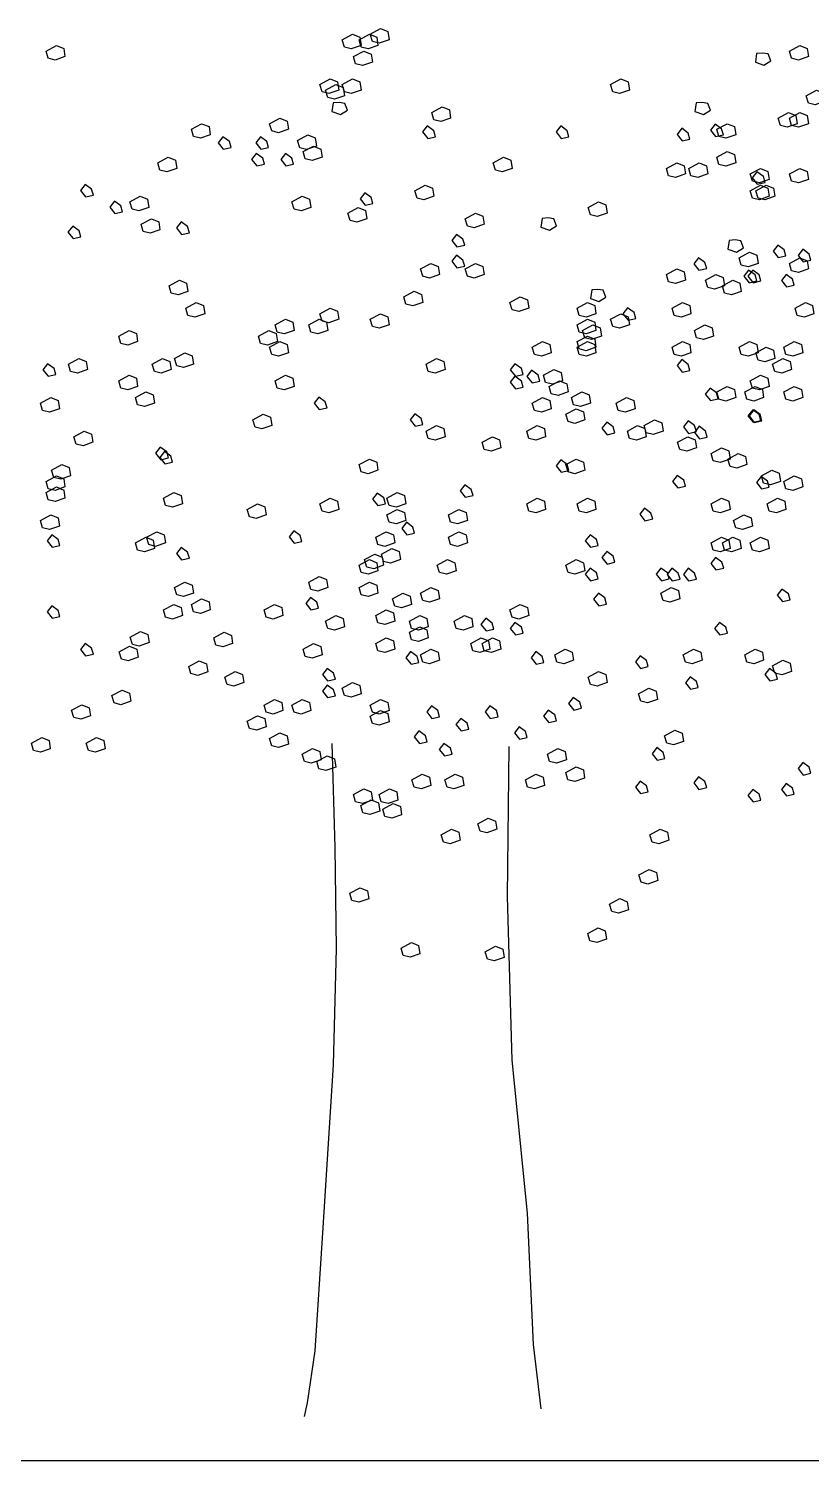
# Model space of a CAD drawing. Header units: millimetres. Extents: x 78 to 127.2, y 151.6 to 179.7.
# Drawn here: x 96.497 to 98.351, y 151.635 to 155.026 of the extents above; entities that cross this region are included whole.
import ezdxf

# ---------------------------------------------------------------- set-up
doc = ezdxf.new("R2010")
doc.units = ezdxf.units.MM
doc.layers.add('arbre', color=250, linetype='Continuous')

# ---------------------------------------------------------------- blocks, each defined once
blk = doc.blocks.new('arbre5')
at = {"layer": 'arbre'}
for points in [[(236.773, 14.8503), (236.7975, 14.8635), (236.8148, 14.8564), (236.8179, 14.837), (236.7944, 14.8289), (236.7781, 14.8329)], [(236.0048, 14.8105), (236.0293, 14.8238), (236.0466, 14.8166), (236.0497, 14.7973), (236.0262, 14.7891), (236.0099, 14.7932)], [(236.7068, 14.837), (236.7313, 14.8503), (236.7486, 14.8431), (236.7516, 14.8238), (236.7282, 14.8156), (236.7119, 14.8197)], [(236.7465, 14.837), (236.771, 14.8503), (236.7883, 14.8431), (236.7914, 14.8238), (236.7679, 14.8156), (236.7516, 14.8197)], [(237.7664, 14.8105), (237.7908, 14.8238), (237.8082, 14.8166), (237.8112, 14.7973), (237.7878, 14.7891), (237.7715, 14.7932)], [(236.7333, 14.7973), (236.7577, 14.8105), (236.7751, 14.8034), (236.7781, 14.784), (236.7547, 14.7759), (236.7384, 14.78)], [(237.6887, 14.8047), (237.6856, 14.7843), (237.706, 14.7772), (237.7223, 14.7874), (237.7162, 14.8037), (237.7029, 14.8057)], [(236.6538, 14.7311), (236.6783, 14.7443), (236.6956, 14.7372), (236.6987, 14.7179), (236.6752, 14.7097), (236.6589, 14.7138)], [(236.6671, 14.7179), (236.6915, 14.7311), (236.7088, 14.724), (236.7119, 14.7046), (236.6885, 14.6965), (236.6722, 14.7005)], [(236.7068, 14.7311), (236.7313, 14.7443), (236.7486, 14.7372), (236.7516, 14.7179), (236.7282, 14.7097), (236.7119, 14.7138)], [(237.3425, 14.7311), (237.367, 14.7443), (237.3843, 14.7372), (237.3874, 14.7179), (237.3639, 14.7097), (237.3476, 14.7138)], [(237.8061, 14.7046), (237.8306, 14.7179), (237.8479, 14.7107), (237.8509, 14.6914), (237.8275, 14.6832), (237.8112, 14.6873)], [(236.6854, 14.6875), (236.6824, 14.6671), (236.7027, 14.66), (236.719, 14.6702), (236.7129, 14.6865), (236.6997, 14.6885)], [(237.5453, 14.6875), (237.5423, 14.6671), (237.5627, 14.66), (237.579, 14.6702), (237.5729, 14.6865), (237.5596, 14.6885)], [(236.5346, 14.6384), (236.5591, 14.6517), (236.5764, 14.6445), (236.5795, 14.6252), (236.556, 14.617), (236.5397, 14.6211)], [(236.9187, 14.6649), (236.9432, 14.6781), (236.9605, 14.671), (236.9636, 14.6517), (236.9401, 14.6435), (236.9238, 14.6476)], [(237.7399, 14.6517), (237.7643, 14.6649), (237.7817, 14.6578), (237.7847, 14.6384), (237.7613, 14.6303), (237.745, 14.6343)], [(237.7664, 14.6517), (237.7908, 14.6649), (237.8082, 14.6578), (237.8112, 14.6384), (237.7878, 14.6303), (237.7715, 14.6343)], [(236.3492, 14.6252), (236.3736, 14.6384), (236.391, 14.6313), (236.394, 14.6119), (236.3706, 14.6038), (236.3543, 14.6079)], [(236.9083, 14.633), (236.8971, 14.6187), (236.9093, 14.6035), (236.9277, 14.6075), (236.9236, 14.6218)], [(237.2247, 14.633), (237.2134, 14.6187), (237.2257, 14.6035), (237.244, 14.6075), (237.2399, 14.6218)], [(237.5114, 14.6274), (237.5001, 14.6131), (237.5124, 14.5978), (237.5307, 14.6019), (237.5266, 14.6162)], [(237.5904, 14.6373), (237.5792, 14.623), (237.5915, 14.6077), (237.6098, 14.6118), (237.6057, 14.6261)], [(237.5942, 14.6252), (237.6186, 14.6384), (237.636, 14.6313), (237.639, 14.6119), (237.6156, 14.6038), (237.5993, 14.6079)], [(236.4239, 14.6076), (236.4127, 14.5933), (236.4249, 14.5781), (236.4432, 14.5821), (236.4392, 14.5964)], [(236.5128, 14.6076), (236.5016, 14.5933), (236.5139, 14.5781), (236.5322, 14.5821), (236.5281, 14.5964)], [(236.6008, 14.5987), (236.6253, 14.612), (236.6426, 14.6048), (236.6457, 14.5855), (236.6222, 14.5773), (236.6059, 14.5814)], [(236.6141, 14.5722), (236.6385, 14.5855), (236.6559, 14.5783), (236.6589, 14.559), (236.6355, 14.5508), (236.6192, 14.5549)], [(236.2697, 14.5457), (236.2942, 14.559), (236.3115, 14.5519), (236.3146, 14.5325), (236.2911, 14.5244), (236.2748, 14.5284)], [(236.503, 14.5681), (236.4917, 14.5538), (236.504, 14.5385), (236.5223, 14.5426), (236.5182, 14.5569)], [(236.5722, 14.5681), (236.5609, 14.5538), (236.5732, 14.5385), (236.5915, 14.5426), (236.5874, 14.5569)], [(237.0644, 14.5457), (237.0889, 14.559), (237.1062, 14.5519), (237.1092, 14.5325), (237.0858, 14.5244), (237.0695, 14.5284)], [(237.5942, 14.559), (237.6186, 14.5722), (237.636, 14.5651), (237.639, 14.5457), (237.6156, 14.5376), (237.5993, 14.5417)], [(237.475, 14.5325), (237.4994, 14.5458), (237.5168, 14.5386), (237.5198, 14.5193), (237.4964, 14.5111), (237.4801, 14.5152)], [(237.528, 14.5325), (237.5524, 14.5458), (237.5698, 14.5386), (237.5728, 14.5193), (237.5494, 14.5111), (237.5331, 14.5152)], [(237.6737, 14.5193), (237.6981, 14.5325), (237.7154, 14.5254), (237.7185, 14.506), (237.6951, 14.4979), (237.6787, 14.5019)], [(237.6893, 14.5243), (237.6781, 14.51), (237.6903, 14.4948), (237.7087, 14.4988), (237.7046, 14.5131)], [(237.7664, 14.5193), (237.7908, 14.5325), (237.8082, 14.5254), (237.8112, 14.506), (237.7878, 14.4979), (237.7715, 14.5019)], [(236.0976, 14.4947), (236.0864, 14.4804), (236.0986, 14.4651), (236.117, 14.4692), (236.1129, 14.4835)], [(236.879, 14.4796), (236.9034, 14.4928), (236.9208, 14.4857), (236.9238, 14.4663), (236.9004, 14.4582), (236.8841, 14.4622)], [(237.6737, 14.4796), (237.6981, 14.4928), (237.7154, 14.4857), (237.7185, 14.4663), (237.6951, 14.4582), (237.6787, 14.4622)], [(237.6869, 14.4796), (237.7114, 14.4928), (237.7287, 14.4857), (237.7317, 14.4663), (237.7083, 14.4582), (237.692, 14.4622)], [(236.1668, 14.4551), (236.1556, 14.4409), (236.1678, 14.4256), (236.1862, 14.4297), (236.1821, 14.4439)], [(236.2035, 14.4531), (236.228, 14.4663), (236.2453, 14.4592), (236.2483, 14.4398), (236.2249, 14.4317), (236.2086, 14.4358)], [(236.5876, 14.4531), (236.6121, 14.4663), (236.6294, 14.4592), (236.6324, 14.4398), (236.609, 14.4317), (236.5927, 14.4358)], [(236.76, 14.4749), (236.7488, 14.4606), (236.761, 14.4453), (236.7794, 14.4494), (236.7753, 14.4637)], [(237.2896, 14.4398), (237.314, 14.4531), (237.3313, 14.4459), (237.3344, 14.4266), (237.311, 14.4184), (237.2947, 14.4225)], [(236.23, 14.4001), (236.2544, 14.4134), (236.2718, 14.4062), (236.2748, 14.3869), (236.2514, 14.3787), (236.2351, 14.3828)], [(236.72, 14.4266), (236.7445, 14.4398), (236.7618, 14.4327), (236.7649, 14.4134), (236.7414, 14.4052), (236.7251, 14.4093)], [(236.9982, 14.4134), (237.0226, 14.4266), (237.04, 14.4195), (237.043, 14.4001), (237.0196, 14.392), (237.0033, 14.396)], [(237.1805, 14.414), (237.1775, 14.3936), (237.1979, 14.3865), (237.2142, 14.3967), (237.208, 14.413), (237.1948, 14.415)], [(236.068, 14.3958), (236.0567, 14.3816), (236.069, 14.3663), (236.0873, 14.3704), (236.0832, 14.3846)], [(236.325, 14.4057), (236.3138, 14.3915), (236.326, 14.3762), (236.3444, 14.3802), (236.3403, 14.3945)], [(236.9775, 14.3761), (236.9663, 14.3618), (236.9785, 14.3465), (236.9969, 14.3506), (236.9928, 14.3649)], [(237.6235, 14.3619), (237.6205, 14.3415), (237.6408, 14.3344), (237.6572, 14.3446), (237.651, 14.3609), (237.6378, 14.3629)], [(237.7387, 14.3507), (237.7275, 14.3364), (237.7398, 14.3211), (237.7581, 14.3252), (237.754, 14.3395)], [(236.9775, 14.3267), (236.9663, 14.3124), (236.9785, 14.2971), (236.9969, 14.3012), (236.9928, 14.3155)], [(237.5509, 14.321), (237.5397, 14.3068), (237.5519, 14.2915), (237.5703, 14.2956), (237.5662, 14.3098)], [(237.6472, 14.3207), (237.6716, 14.3339), (237.689, 14.3268), (237.692, 14.3074), (237.6686, 14.2993), (237.6523, 14.3034)], [(237.7664, 14.3074), (237.7908, 14.3207), (237.8082, 14.3136), (237.8112, 14.2942), (237.7878, 14.286), (237.7715, 14.2901)], [(237.7981, 14.3408), (237.7868, 14.3265), (237.7991, 14.3112), (237.8174, 14.3153), (237.8133, 14.3296)], [(236.8922, 14.2942), (236.9167, 14.3075), (236.934, 14.3003), (236.9371, 14.281), (236.9136, 14.2728), (236.8973, 14.2769)], [(236.9982, 14.2942), (237.0226, 14.3075), (237.04, 14.3003), (237.043, 14.281), (237.0196, 14.2728), (237.0033, 14.2769)], [(237.475, 14.281), (237.4994, 14.2942), (237.5168, 14.2871), (237.5198, 14.2677), (237.4964, 14.2596), (237.4801, 14.2636)], [(237.5677, 14.2677), (237.5922, 14.281), (237.6095, 14.2738), (237.6125, 14.2545), (237.5891, 14.2463), (237.5728, 14.2504)], [(237.6695, 14.2914), (237.6583, 14.2771), (237.6706, 14.2618), (237.6889, 14.2659), (237.6848, 14.2802)], [(237.6794, 14.2914), (237.6682, 14.2771), (237.6804, 14.2618), (237.6988, 14.2659), (237.6947, 14.2802)], [(237.7585, 14.2815), (237.7473, 14.2672), (237.7595, 14.252), (237.7779, 14.256), (237.7738, 14.2703)], [(236.2962, 14.2545), (236.3207, 14.2677), (236.338, 14.2606), (236.3411, 14.2412), (236.3176, 14.2331), (236.3013, 14.2372)], [(237.2978, 14.2447), (237.2947, 14.2243), (237.3151, 14.2172), (237.3314, 14.2274), (237.3253, 14.2437), (237.3121, 14.2457)], [(237.6074, 14.2545), (237.6319, 14.2677), (237.6492, 14.2606), (237.6523, 14.2412), (237.6288, 14.2331), (237.6125, 14.2372)], [(236.3359, 14.2015), (236.3604, 14.2148), (236.3777, 14.2076), (236.3808, 14.1883), (236.3573, 14.1801), (236.341, 14.1842)], [(236.8525, 14.228), (236.8769, 14.2413), (236.8943, 14.2341), (236.8973, 14.2148), (236.8739, 14.2066), (236.8576, 14.2107)], [(237.1041, 14.2148), (237.1286, 14.228), (237.1459, 14.2209), (237.149, 14.2015), (237.1255, 14.1934), (237.1092, 14.1974)], [(237.2631, 14.2015), (237.2875, 14.2148), (237.3049, 14.2076), (237.3079, 14.1883), (237.2845, 14.1801), (237.2682, 14.1842)], [(237.4882, 14.2015), (237.5127, 14.2148), (237.53, 14.2076), (237.5331, 14.1883), (237.5096, 14.1801), (237.4933, 14.1842)], [(237.7796, 14.2015), (237.8041, 14.2148), (237.8214, 14.2076), (237.8245, 14.1883), (237.801, 14.1801), (237.7847, 14.1842)], [(236.5479, 14.1618), (236.5723, 14.1751), (236.5896, 14.1679), (236.5927, 14.1486), (236.5693, 14.1404), (236.5529, 14.1445)], [(236.6273, 14.1618), (236.6518, 14.1751), (236.6691, 14.1679), (236.6722, 14.1486), (236.6487, 14.1404), (236.6324, 14.1445)], [(236.6538, 14.1883), (236.6783, 14.2015), (236.6956, 14.1944), (236.6987, 14.175), (236.6752, 14.1669), (236.6589, 14.171)], [(236.773, 14.1751), (236.7975, 14.1883), (236.8148, 14.1812), (236.8179, 14.1618), (236.7944, 14.1537), (236.7781, 14.1577)], [(237.2631, 14.1618), (237.2875, 14.1751), (237.3049, 14.1679), (237.3079, 14.1486), (237.2845, 14.1404), (237.2682, 14.1445)], [(237.3425, 14.1751), (237.367, 14.1883), (237.3843, 14.1812), (237.3874, 14.1618), (237.3639, 14.1537), (237.3476, 14.1577)], [(237.3828, 14.2024), (237.3716, 14.1882), (237.3839, 14.1729), (237.4022, 14.177), (237.3981, 14.1912)], [(236.177, 14.1353), (236.2015, 14.1486), (236.2188, 14.1414), (236.2219, 14.1221), (236.1984, 14.1139), (236.1821, 14.118)], [(236.5081, 14.1353), (236.5326, 14.1486), (236.5499, 14.1414), (236.553, 14.1221), (236.5295, 14.1139), (236.5132, 14.118)], [(237.2763, 14.1486), (237.3008, 14.1618), (237.3181, 14.1547), (237.3212, 14.1353), (237.2977, 14.1272), (237.2814, 14.1313)], [(237.5412, 14.1486), (237.5657, 14.1618), (237.583, 14.1547), (237.5861, 14.1353), (237.5626, 14.1272), (237.5463, 14.1313)], [(236.5346, 14.1089), (236.5591, 14.1221), (236.5764, 14.115), (236.5795, 14.0956), (236.556, 14.0875), (236.5397, 14.0915)], [(237.1571, 14.1089), (237.1816, 14.1221), (237.1989, 14.115), (237.202, 14.0956), (237.1785, 14.0875), (237.1622, 14.0915)], [(237.2631, 14.1221), (237.2875, 14.1353), (237.3049, 14.1282), (237.3079, 14.1088), (237.2845, 14.1007), (237.2682, 14.1048)], [(237.2631, 14.1089), (237.2875, 14.1221), (237.3049, 14.115), (237.3079, 14.0956), (237.2845, 14.0875), (237.2682, 14.0915)], [(237.4882, 14.1089), (237.5127, 14.1221), (237.53, 14.115), (237.5331, 14.0956), (237.5096, 14.0875), (237.4933, 14.0915)], [(237.6472, 14.1089), (237.6716, 14.1221), (237.689, 14.115), (237.692, 14.0956), (237.6686, 14.0875), (237.6523, 14.0915)], [(237.6869, 14.0956), (237.7114, 14.1089), (237.7287, 14.1017), (237.7317, 14.0824), (237.7083, 14.0742), (237.692, 14.0783)], [(237.7531, 14.1089), (237.7776, 14.1221), (237.7949, 14.115), (237.798, 14.0956), (237.7745, 14.0875), (237.7582, 14.0915)], [(236.0578, 14.0691), (236.0823, 14.0824), (236.0996, 14.0753), (236.1027, 14.0559), (236.0792, 14.0477), (236.0629, 14.0518)], [(236.2565, 14.0691), (236.2809, 14.0824), (236.2983, 14.0753), (236.3013, 14.0559), (236.2779, 14.0477), (236.2616, 14.0518)], [(236.3094, 14.0824), (236.3339, 14.0956), (236.3512, 14.0885), (236.3543, 14.0691), (236.3309, 14.061), (236.3145, 14.0651)], [(236.9055, 14.0691), (236.9299, 14.0824), (236.9473, 14.0753), (236.9503, 14.0559), (236.9269, 14.0477), (236.9106, 14.0518)], [(237.5114, 14.0796), (237.5001, 14.0653), (237.5124, 14.0501), (237.5307, 14.0541), (237.5266, 14.0684)], [(237.7266, 14.0691), (237.7511, 14.0824), (237.7684, 14.0753), (237.7715, 14.0559), (237.748, 14.0477), (237.7317, 14.0518)], [(236.0086, 14.0697), (235.9974, 14.0555), (236.0097, 14.0402), (236.028, 14.0443), (236.0239, 14.0585)], [(236.177, 14.0294), (236.2015, 14.0427), (236.2188, 14.0355), (236.2219, 14.0162), (236.1984, 14.008), (236.1821, 14.0121)], [(236.5479, 14.0294), (236.5723, 14.0427), (236.5896, 14.0355), (236.5927, 14.0162), (236.5693, 14.008), (236.5529, 14.0121)], [(237.1159, 14.0697), (237.1047, 14.0555), (237.1169, 14.0402), (237.1353, 14.0443), (237.1312, 14.0585)], [(237.1159, 14.0401), (237.1047, 14.0258), (237.1169, 14.0105), (237.1353, 14.0146), (237.1312, 14.0289)], [(237.1554, 14.0542), (237.1442, 14.0399), (237.1565, 14.0247), (237.1748, 14.0287), (237.1707, 14.043)], [(237.1836, 14.0427), (237.2081, 14.0559), (237.2254, 14.0488), (237.2284, 14.0294), (237.205, 14.0213), (237.1887, 14.0253)], [(237.6737, 14.0294), (237.6981, 14.0427), (237.7154, 14.0355), (237.7185, 14.0162), (237.6951, 14.008), (237.6787, 14.0121)], [(237.1968, 14.0162), (237.2213, 14.0294), (237.2386, 14.0223), (237.2417, 14.0029), (237.2182, 13.9948), (237.2019, 13.9989)], [(237.5783, 14.0121), (237.5671, 13.9978), (237.5793, 13.9826), (237.5977, 13.9866), (237.5936, 14.0009)], [(237.5942, 14.0029), (237.6186, 14.0162), (237.636, 14.0091), (237.639, 13.9897), (237.6156, 13.9815), (237.5993, 13.9856)], [(237.6604, 14.0029), (237.6849, 14.0162), (237.7022, 14.0091), (237.7053, 13.9897), (237.6818, 13.9815), (237.6655, 13.9856)], [(237.7531, 14.0029), (237.7776, 14.0162), (237.7949, 14.0091), (237.798, 13.9897), (237.7745, 13.9815), (237.7582, 13.9856)], [(235.9916, 13.9765), (236.016, 13.9897), (236.0334, 13.9826), (236.0364, 13.9632), (236.013, 13.9551), (235.9967, 13.9591)], [(236.2167, 13.9897), (236.2412, 14.0029), (236.2585, 13.9958), (236.2616, 13.9765), (236.2381, 13.9683), (236.2218, 13.9724)], [(236.6512, 13.9907), (236.64, 13.9764), (236.6523, 13.9611), (236.6706, 13.9652), (236.6665, 13.9795)], [(237.1571, 13.9765), (237.1816, 13.9897), (237.1989, 13.9826), (237.202, 13.9632), (237.1785, 13.9551), (237.1622, 13.9591)], [(237.2498, 13.9897), (237.2743, 14.0029), (237.2916, 13.9958), (237.2947, 13.9765), (237.2712, 13.9683), (237.2549, 13.9724)], [(237.3558, 13.9765), (237.3802, 13.9897), (237.3976, 13.9826), (237.4006, 13.9632), (237.3772, 13.9551), (237.3609, 13.9591)], [(236.4949, 13.9367), (236.5193, 13.95), (236.5367, 13.9429), (236.5397, 13.9235), (236.5163, 13.9153), (236.5, 13.9194)], [(236.8786, 13.9511), (236.8674, 13.9369), (236.8797, 13.9216), (236.898, 13.9257), (236.8939, 13.9399)], [(237.2366, 13.95), (237.261, 13.9632), (237.2784, 13.9561), (237.2814, 13.9367), (237.258, 13.9286), (237.2417, 13.9327)], [(237.422, 13.9235), (237.4465, 13.9368), (237.4638, 13.9296), (237.4669, 13.9103), (237.4434, 13.9021), (237.4271, 13.9062)], [(237.6794, 13.961), (237.6682, 13.9468), (237.6804, 13.9315), (237.6988, 13.9355), (237.6947, 13.9498)], [(237.6818, 13.9604), (237.6706, 13.9461), (237.6828, 13.9308), (237.7012, 13.9349), (237.6971, 13.9492)], [(236.071, 13.897), (236.0955, 13.9103), (236.1128, 13.9031), (236.1159, 13.8838), (236.0925, 13.8756), (236.0761, 13.8797)], [(236.9055, 13.9103), (236.9299, 13.9235), (236.9473, 13.9164), (236.9503, 13.897), (236.9269, 13.8889), (236.9106, 13.8929)], [(237.1439, 13.9103), (237.1683, 13.9235), (237.1857, 13.9164), (237.1887, 13.897), (237.1653, 13.8889), (237.149, 13.8929)], [(237.3334, 13.9314), (237.3222, 13.9171), (237.3344, 13.9018), (237.3528, 13.9059), (237.3487, 13.9202)], [(237.3823, 13.9103), (237.4067, 13.9235), (237.4241, 13.9164), (237.4271, 13.897), (237.4037, 13.8889), (237.3874, 13.8929)], [(237.5265, 13.9345), (237.5153, 13.9202), (237.5276, 13.9049), (237.5459, 13.909), (237.5418, 13.9233)], [(237.5524, 13.9216), (237.5412, 13.9073), (237.5534, 13.892), (237.5718, 13.8961), (237.5677, 13.9104)], [(236.2756, 13.8721), (236.2644, 13.8578), (236.2766, 13.8425), (236.2949, 13.8466), (236.2909, 13.8609)], [(237.0379, 13.8838), (237.0624, 13.897), (237.0797, 13.8899), (237.0828, 13.8705), (237.0593, 13.8624), (237.043, 13.8665)], [(237.5015, 13.8838), (237.5259, 13.897), (237.5433, 13.8899), (237.5463, 13.8705), (237.5229, 13.8624), (237.5066, 13.8665)], [(237.5809, 13.8573), (237.6054, 13.8706), (237.6227, 13.8634), (237.6258, 13.8441), (237.6023, 13.8359), (237.586, 13.84)], [(236.2855, 13.8622), (236.2742, 13.8479), (236.2865, 13.8326), (236.3048, 13.8367), (236.3007, 13.851)], [(236.7465, 13.8308), (236.771, 13.8441), (236.7883, 13.8369), (236.7914, 13.8176), (236.7679, 13.8094), (236.7516, 13.8135)], [(237.2247, 13.8424), (237.2134, 13.8282), (237.2257, 13.8129), (237.244, 13.817), (237.2399, 13.8312)], [(237.2366, 13.8308), (237.261, 13.8441), (237.2784, 13.8369), (237.2814, 13.8176), (237.258, 13.8094), (237.2417, 13.8135)], [(237.6207, 13.8441), (237.6451, 13.8573), (237.6625, 13.8502), (237.6655, 13.8308), (237.6421, 13.8227), (237.6258, 13.8267)], [(236.0048, 13.7911), (236.0293, 13.8044), (236.0466, 13.7972), (236.0497, 13.7779), (236.0262, 13.7697), (236.0099, 13.7738)], [(236.0181, 13.8176), (236.0425, 13.8308), (236.0599, 13.8237), (236.0629, 13.8043), (236.0395, 13.7962), (236.0232, 13.8003)], [(237.5007, 13.8051), (237.4894, 13.7909), (237.5017, 13.7756), (237.52, 13.7797), (237.5159, 13.7939)], [(237.6992, 13.8029), (237.688, 13.7886), (237.7002, 13.7734), (237.7186, 13.7774), (237.7145, 13.7917)], [(237.7001, 13.8044), (237.7246, 13.8176), (237.7419, 13.8105), (237.745, 13.7911), (237.7215, 13.783), (237.7052, 13.787)], [(237.7531, 13.7911), (237.7776, 13.8044), (237.7949, 13.7972), (237.798, 13.7779), (237.7745, 13.7697), (237.7582, 13.7738)], [(236.0048, 13.7646), (236.0293, 13.7779), (236.0466, 13.7707), (236.0497, 13.7514), (236.0262, 13.7432), (236.0099, 13.7473)], [(236.9973, 13.7831), (236.9861, 13.7689), (236.9983, 13.7536), (237.0166, 13.7577), (237.0126, 13.7719)], [(236.283, 13.7514), (236.3074, 13.7646), (236.3248, 13.7575), (236.3278, 13.7381), (236.3044, 13.73), (236.2881, 13.7341)], [(236.4816, 13.7249), (236.5061, 13.7382), (236.5234, 13.731), (236.5265, 13.7117), (236.503, 13.7035), (236.4867, 13.7076)], [(236.6538, 13.7382), (236.6783, 13.7514), (236.6956, 13.7443), (236.6987, 13.7249), (236.6752, 13.7168), (236.6589, 13.7208)], [(236.7897, 13.7634), (236.7784, 13.7491), (236.7907, 13.7338), (236.809, 13.7379), (236.8049, 13.7522)], [(236.8127, 13.7514), (236.8372, 13.7646), (236.8545, 13.7575), (236.8576, 13.7381), (236.8342, 13.73), (236.8178, 13.7341)], [(237.1439, 13.7382), (237.1683, 13.7514), (237.1857, 13.7443), (237.1887, 13.7249), (237.1653, 13.7168), (237.149, 13.7208)], [(237.2631, 13.7382), (237.2875, 13.7514), (237.3049, 13.7443), (237.3079, 13.7249), (237.2845, 13.7168), (237.2682, 13.7208)], [(237.5809, 13.7382), (237.6054, 13.7514), (237.6227, 13.7443), (237.6258, 13.7249), (237.6023, 13.7168), (237.586, 13.7208)], [(237.7134, 13.7382), (237.7378, 13.7514), (237.7552, 13.7443), (237.7582, 13.7249), (237.7348, 13.7168), (237.7185, 13.7208)], [(235.9916, 13.6984), (236.016, 13.7117), (236.0334, 13.7046), (236.0364, 13.6852), (236.013, 13.677), (235.9967, 13.6811)], [(236.8127, 13.7117), (236.8372, 13.7249), (236.8545, 13.7178), (236.8576, 13.6984), (236.8342, 13.6903), (236.8178, 13.6944)], [(236.9584, 13.7117), (236.9829, 13.7249), (237.0002, 13.7178), (237.0033, 13.6984), (236.9798, 13.6903), (236.9635, 13.6944)], [(237.423, 13.7275), (237.4118, 13.7133), (237.424, 13.698), (237.4424, 13.7021), (237.4383, 13.7163)], [(237.6339, 13.6984), (237.6584, 13.7117), (237.6757, 13.7046), (237.6788, 13.6852), (237.6553, 13.677), (237.639, 13.6811)], [(236.2432, 13.6587), (236.2677, 13.672), (236.285, 13.6648), (236.2881, 13.6455), (236.2646, 13.6373), (236.2483, 13.6414)], [(236.5919, 13.6744), (236.5807, 13.6602), (236.5929, 13.6449), (236.6113, 13.649), (236.6072, 13.6632)], [(236.7863, 13.6587), (236.8107, 13.672), (236.8281, 13.6648), (236.8311, 13.6455), (236.8077, 13.6373), (236.7914, 13.6414)], [(236.8589, 13.6942), (236.8476, 13.6799), (236.8599, 13.6647), (236.8782, 13.6687), (236.8741, 13.683)], [(236.9584, 13.6587), (236.9829, 13.672), (237.0002, 13.6648), (237.0033, 13.6455), (236.9798, 13.6373), (236.9635, 13.6414)], [(236.0185, 13.6646), (236.0073, 13.6503), (236.0195, 13.635), (236.0379, 13.6391), (236.0338, 13.6533)], [(236.2167, 13.6455), (236.2412, 13.6587), (236.2585, 13.6516), (236.2616, 13.6322), (236.2381, 13.6241), (236.2218, 13.6282)], [(236.325, 13.6349), (236.3138, 13.6206), (236.326, 13.6054), (236.3444, 13.6094), (236.3403, 13.6237)], [(236.7995, 13.619), (236.824, 13.6322), (236.8413, 13.6251), (236.8444, 13.6058), (236.8209, 13.5976), (236.8046, 13.6017)], [(237.2939, 13.6646), (237.2826, 13.6503), (237.2949, 13.635), (237.3132, 13.6391), (237.3091, 13.6533)], [(237.5809, 13.6455), (237.6054, 13.6587), (237.6227, 13.6516), (237.6258, 13.6322), (237.6023, 13.6241), (237.586, 13.6282)], [(237.6074, 13.6455), (237.6319, 13.6587), (237.6492, 13.6516), (237.6523, 13.6322), (237.6288, 13.6241), (237.6125, 13.6282)], [(237.6737, 13.6455), (237.6981, 13.6587), (237.7154, 13.6516), (237.7185, 13.6322), (237.6951, 13.6241), (237.6787, 13.6282)], [(236.7465, 13.5925), (236.771, 13.6058), (236.7883, 13.5986), (236.7914, 13.5793), (236.7679, 13.5711), (236.7516, 13.5752)], [(236.7598, 13.6058), (236.7842, 13.619), (236.8016, 13.6119), (236.8046, 13.5925), (236.7812, 13.5844), (236.7649, 13.5884)], [(236.9319, 13.5925), (236.9564, 13.6058), (236.9737, 13.5986), (236.9768, 13.5793), (236.9534, 13.5711), (236.937, 13.5752)], [(237.2366, 13.5925), (237.261, 13.6058), (237.2784, 13.5986), (237.2814, 13.5793), (237.258, 13.5711), (237.2417, 13.5752)], [(237.3334, 13.625), (237.3222, 13.6108), (237.3344, 13.5955), (237.3528, 13.5996), (237.3487, 13.6138)], [(237.5912, 13.6111), (237.58, 13.5969), (237.5923, 13.5816), (237.6106, 13.5857), (237.6065, 13.5999)], [(236.6273, 13.5528), (236.6518, 13.5661), (236.6691, 13.5589), (236.6722, 13.5396), (236.6487, 13.5314), (236.6324, 13.5355)], [(237.2939, 13.5855), (237.2826, 13.5712), (237.2949, 13.5559), (237.3132, 13.56), (237.3091, 13.5743)], [(237.4619, 13.5855), (237.4507, 13.5712), (237.4629, 13.5559), (237.4813, 13.56), (237.4772, 13.5743)], [(237.4877, 13.5853), (237.4765, 13.571), (237.4887, 13.5557), (237.5071, 13.5598), (237.503, 13.574)], [(237.5265, 13.5853), (237.5153, 13.571), (237.5276, 13.5557), (237.5459, 13.5598), (237.5418, 13.574)], [(236.3094, 13.5396), (236.3339, 13.5528), (236.3512, 13.5457), (236.3543, 13.5263), (236.3309, 13.5182), (236.3145, 13.5222)], [(236.7465, 13.5396), (236.771, 13.5528), (236.7883, 13.5457), (236.7914, 13.5263), (236.7679, 13.5182), (236.7516, 13.5222)], [(236.8922, 13.5263), (236.9167, 13.5396), (236.934, 13.5324), (236.9371, 13.5131), (236.9136, 13.5049), (236.8973, 13.509)], [(237.4617, 13.5263), (237.4862, 13.5396), (237.5035, 13.5324), (237.5066, 13.5131), (237.4831, 13.5049), (237.4668, 13.509)], [(237.7486, 13.5361), (237.7374, 13.5218), (237.7496, 13.5065), (237.768, 13.5106), (237.7639, 13.5249)], [(236.0185, 13.4966), (236.0073, 13.4823), (236.0195, 13.467), (236.0379, 13.4711), (236.0338, 13.4853)], [(236.283, 13.4866), (236.3074, 13.4999), (236.3248, 13.4927), (236.3278, 13.4734), (236.3044, 13.4652), (236.2881, 13.4693)], [(236.3492, 13.4998), (236.3736, 13.5131), (236.391, 13.506), (236.394, 13.4866), (236.3706, 13.4785), (236.3543, 13.4825)], [(236.5214, 13.4866), (236.5458, 13.4999), (236.5632, 13.4927), (236.5662, 13.4734), (236.5428, 13.4652), (236.5265, 13.4693)], [(236.6315, 13.5163), (236.6203, 13.5021), (236.6325, 13.4868), (236.6508, 13.4908), (236.6468, 13.5051)], [(236.826, 13.5131), (236.8505, 13.5263), (236.8678, 13.5192), (236.8708, 13.4998), (236.8474, 13.4917), (236.8311, 13.4958)], [(237.1041, 13.4866), (237.1286, 13.4999), (237.1459, 13.4927), (237.149, 13.4734), (237.1255, 13.4652), (237.1092, 13.4693)], [(237.3136, 13.5262), (237.3024, 13.5119), (237.3146, 13.4967), (237.333, 13.5007), (237.3289, 13.515)], [(236.6671, 13.4601), (236.6915, 13.4734), (236.7088, 13.4662), (236.7119, 13.4469), (236.6885, 13.4387), (236.6722, 13.4428)], [(236.7863, 13.4734), (236.8107, 13.4866), (236.8281, 13.4795), (236.8311, 13.4601), (236.8077, 13.452), (236.7914, 13.456)], [(236.8657, 13.4601), (236.8902, 13.4734), (236.9075, 13.4662), (236.9106, 13.4469), (236.8871, 13.4387), (236.8708, 13.4428)], [(236.9717, 13.4601), (236.9961, 13.4734), (237.0135, 13.4662), (237.0165, 13.4469), (236.9931, 13.4387), (236.9768, 13.4428)], [(237.0467, 13.4669), (237.0355, 13.4526), (237.0477, 13.4374), (237.0661, 13.4414), (237.062, 13.4557)], [(236.2043, 13.4224), (236.2287, 13.4357), (236.2461, 13.4286), (236.2491, 13.4092), (236.2257, 13.401), (236.2094, 13.4051)], [(236.4022, 13.4204), (236.4266, 13.4337), (236.444, 13.4265), (236.447, 13.4072), (236.4236, 13.399), (236.4073, 13.4031)], [(236.8657, 13.4337), (236.8902, 13.4469), (236.9075, 13.4398), (236.9106, 13.4204), (236.8871, 13.4123), (236.8708, 13.4163)], [(237.1159, 13.457), (237.1047, 13.4428), (237.1169, 13.4275), (237.1353, 13.4316), (237.1312, 13.4458)], [(237.6003, 13.457), (237.5891, 13.4428), (237.6013, 13.4275), (237.6197, 13.4316), (237.6156, 13.4458)], [(236.0976, 13.4076), (236.0864, 13.3934), (236.0986, 13.3781), (236.117, 13.3821), (236.1129, 13.3964)], [(236.1782, 13.3878), (236.2027, 13.401), (236.22, 13.3939), (236.2231, 13.3745), (236.1997, 13.3664), (236.1833, 13.3704)], [(236.6141, 13.3939), (236.6385, 13.4072), (236.6559, 13.4), (236.6589, 13.3807), (236.6355, 13.3725), (236.6192, 13.3766)], [(236.7863, 13.4072), (236.8107, 13.4204), (236.8281, 13.4133), (236.8311, 13.3939), (236.8077, 13.3858), (236.7914, 13.3899)], [(237.0114, 13.4072), (237.0359, 13.4204), (237.0532, 13.4133), (237.0563, 13.3939), (237.0328, 13.3858), (237.0165, 13.3899)], [(237.0379, 13.4072), (237.0624, 13.4204), (237.0797, 13.4133), (237.0828, 13.3939), (237.0593, 13.3858), (237.043, 13.3899)], [(236.343, 13.3531), (236.3675, 13.3663), (236.3848, 13.3592), (236.3879, 13.3398), (236.3644, 13.3317), (236.3481, 13.3358)], [(236.8687, 13.3879), (236.8575, 13.3736), (236.8698, 13.3583), (236.8881, 13.3624), (236.884, 13.3766)], [(236.8922, 13.3807), (236.9167, 13.3939), (236.934, 13.3868), (236.9371, 13.3675), (236.9136, 13.3593), (236.8973, 13.3634)], [(237.1653, 13.3879), (237.1541, 13.3736), (237.1664, 13.3583), (237.1847, 13.3624), (237.1806, 13.3766)], [(237.2101, 13.3807), (237.2346, 13.3939), (237.2519, 13.3868), (237.2549, 13.3675), (237.2315, 13.3593), (237.2152, 13.3634)], [(237.4125, 13.378), (237.4013, 13.3637), (237.4135, 13.3484), (237.4319, 13.3525), (237.4278, 13.3668)], [(237.5147, 13.3807), (237.5392, 13.3939), (237.5565, 13.3868), (237.5596, 13.3675), (237.5361, 13.3593), (237.5198, 13.3634)], [(237.6604, 13.3807), (237.6849, 13.3939), (237.7022, 13.3868), (237.7053, 13.3675), (237.6818, 13.3593), (237.6655, 13.3634)], [(237.7266, 13.3542), (237.7511, 13.3675), (237.7684, 13.3603), (237.7715, 13.341), (237.748, 13.3328), (237.7317, 13.3369)], [(236.4287, 13.3277), (236.4531, 13.341), (236.4704, 13.3339), (236.4735, 13.3145), (236.4501, 13.3063), (236.4337, 13.3104)], [(236.671, 13.3483), (236.6598, 13.3341), (236.672, 13.3188), (236.6904, 13.3228), (236.6863, 13.3371)], [(237.2896, 13.3277), (237.314, 13.341), (237.3313, 13.3339), (237.3344, 13.3145), (237.311, 13.3063), (237.2947, 13.3104)], [(237.5311, 13.3286), (237.5199, 13.3143), (237.5321, 13.299), (237.5505, 13.3031), (237.5464, 13.3173)], [(237.719, 13.3483), (237.7078, 13.3341), (237.72, 13.3188), (237.7383, 13.3228), (237.7343, 13.3371)], [(236.1609, 13.2837), (236.1854, 13.297), (236.2027, 13.2899), (236.2058, 13.2705), (236.1823, 13.2623), (236.166, 13.2664)], [(236.671, 13.3088), (236.6598, 13.2945), (236.672, 13.2792), (236.6904, 13.2833), (236.6863, 13.2976)], [(236.7068, 13.3013), (236.7313, 13.3145), (236.7486, 13.3074), (236.7516, 13.288), (236.7282, 13.2799), (236.7119, 13.2839)], [(237.4088, 13.288), (237.4332, 13.3013), (237.4506, 13.2941), (237.4536, 13.2748), (237.4302, 13.2666), (237.4139, 13.2707)], [(236.0655, 13.2491), (236.09, 13.2623), (236.1073, 13.2552), (236.1104, 13.2358), (236.0869, 13.2277), (236.0706, 13.2317)], [(236.5214, 13.2615), (236.5458, 13.2748), (236.5632, 13.2677), (236.5662, 13.2483), (236.5428, 13.2401), (236.5265, 13.2442)], [(236.5876, 13.2615), (236.6121, 13.2748), (236.6294, 13.2677), (236.6324, 13.2483), (236.609, 13.2401), (236.5927, 13.2442)], [(236.773, 13.2615), (236.7975, 13.2748), (236.8148, 13.2677), (236.8179, 13.2483), (236.7944, 13.2401), (236.7781, 13.2442)], [(236.9182, 13.2594), (236.907, 13.2451), (236.9192, 13.2298), (236.9375, 13.2339), (236.9335, 13.2482)], [(237.0566, 13.2594), (237.0454, 13.2451), (237.0576, 13.2298), (237.076, 13.2339), (237.0719, 13.2482)], [(237.2543, 13.2791), (237.2431, 13.2649), (237.2553, 13.2496), (237.2737, 13.2537), (237.2696, 13.2679)], [(236.4818, 13.2231), (236.5062, 13.2363), (236.5236, 13.2292), (236.5266, 13.2098), (236.5032, 13.2017), (236.4869, 13.2057)], [(236.773, 13.2351), (236.7975, 13.2483), (236.8148, 13.2412), (236.8179, 13.2218), (236.7944, 13.2137), (236.7781, 13.2177)], [(236.9874, 13.2297), (236.9762, 13.2155), (236.9884, 13.2002), (237.0067, 13.2043), (237.0027, 13.2185)], [(237.195, 13.2495), (237.1838, 13.2352), (237.196, 13.22), (237.2144, 13.224), (237.2103, 13.2383)], [(236.5346, 13.1821), (236.5591, 13.1954), (236.5764, 13.1882), (236.5795, 13.1689), (236.556, 13.1607), (236.5397, 13.1648)], [(236.8885, 13.2001), (236.8773, 13.1858), (236.8895, 13.1705), (236.9079, 13.1746), (236.9038, 13.1889)], [(237.1258, 13.21), (237.1146, 13.1957), (237.1268, 13.1804), (237.1452, 13.1845), (237.1411, 13.1988)], [(237.4704, 13.1884), (237.4949, 13.2016), (237.5122, 13.1945), (237.5153, 13.1751), (237.4918, 13.167), (237.4755, 13.1711)], [(235.9701, 13.171), (235.9946, 13.1843), (236.0119, 13.1772), (236.015, 13.1578), (235.9915, 13.1496), (235.9752, 13.1537)], [(236.1002, 13.171), (236.1247, 13.1843), (236.142, 13.1772), (236.1451, 13.1578), (236.1216, 13.1496), (236.1053, 13.1537)], [(236.6119, 13.145), (236.6363, 13.1583), (236.6537, 13.1512), (236.6567, 13.1318), (236.6333, 13.1236), (236.617, 13.1277)], [(236.9478, 13.1704), (236.9366, 13.1562), (236.9489, 13.1409), (236.9672, 13.145), (236.9631, 13.1592)], [(237.1929, 13.145), (237.2174, 13.1583), (237.2347, 13.1512), (237.2378, 13.1318), (237.2143, 13.1236), (237.198, 13.1277)], [(237.452, 13.1606), (237.4408, 13.1463), (237.4531, 13.131), (237.4714, 13.1351), (237.4673, 13.1494)], [(236.6466, 13.1277), (236.671, 13.1409), (236.6883, 13.1338), (236.6914, 13.1145), (236.668, 13.1063), (236.6516, 13.1104)], [(237.7981, 13.1253), (237.7868, 13.111), (237.7991, 13.0957), (237.8174, 13.0998), (237.8133, 13.1141)], [(236.872, 13.0844), (236.8965, 13.0976), (236.9138, 13.0905), (236.9169, 13.0711), (236.8934, 13.063), (236.8771, 13.067)], [(236.9501, 13.0844), (236.9745, 13.0976), (236.9919, 13.0905), (236.9949, 13.0711), (236.9715, 13.063), (236.9552, 13.067)], [(237.1409, 13.0844), (237.1653, 13.0976), (237.1827, 13.0905), (237.1857, 13.0711), (237.1623, 13.063), (237.146, 13.067)], [(237.2363, 13.1017), (237.2607, 13.1149), (237.2781, 13.1078), (237.2811, 13.0884), (237.2577, 13.0803), (237.2414, 13.0844)], [(237.5509, 13.0914), (237.5397, 13.0771), (237.5519, 13.0618), (237.5703, 13.0659), (237.5662, 13.0802)], [(236.7333, 13.0497), (236.7577, 13.063), (236.7751, 13.0558), (236.7781, 13.0365), (236.7547, 13.0283), (236.7384, 13.0324)], [(236.794, 13.0497), (236.8184, 13.0629), (236.8358, 13.0558), (236.8388, 13.0364), (236.8154, 13.0283), (236.7991, 13.0324)], [(237.4125, 13.0815), (237.4013, 13.0672), (237.4135, 13.052), (237.4319, 13.056), (237.4278, 13.0703)], [(237.6794, 13.0617), (237.6682, 13.0475), (237.6804, 13.0322), (237.6988, 13.0363), (237.6947, 13.0505)], [(237.7585, 13.0759), (237.7473, 13.0616), (237.7595, 13.0463), (237.7779, 13.0504), (237.7738, 13.0647)], [(236.7506, 13.0237), (236.7751, 13.0369), (236.7924, 13.0298), (236.7955, 13.0104), (236.772, 13.0023), (236.7557, 13.0064)], [(236.8027, 13.015), (236.8271, 13.0283), (236.8444, 13.0211), (236.8475, 13.0018), (236.8241, 12.9936), (236.8078, 12.9977)], [(237.0281, 12.9803), (237.0526, 12.9936), (237.0699, 12.9864), (237.073, 12.9671), (237.0495, 12.9589), (237.0332, 12.963)], [(236.9414, 12.9543), (236.9659, 12.9676), (236.9832, 12.9604), (236.9863, 12.9411), (236.9628, 12.9329), (236.9465, 12.937)], [(237.4357, 12.9543), (237.4602, 12.9676), (237.4775, 12.9604), (237.4806, 12.9411), (237.4571, 12.9329), (237.4408, 12.937)], [(237.4097, 12.859), (237.4342, 12.8722), (237.4515, 12.8651), (237.4546, 12.8457), (237.4311, 12.8376), (237.4148, 12.8416)], [(236.7246, 12.8156), (236.7491, 12.8289), (236.7664, 12.8217), (236.7695, 12.8024), (236.746, 12.7942), (236.7297, 12.7983)], [(237.3403, 12.7896), (237.3648, 12.8029), (237.3821, 12.7957), (237.3852, 12.7764), (237.3617, 12.7682), (237.3454, 12.7723)], [(237.2883, 12.7203), (237.3128, 12.7335), (237.3301, 12.7264), (237.3332, 12.707), (237.3097, 12.6989), (237.2934, 12.703)], [(236.846, 12.6856), (236.8705, 12.6988), (236.8878, 12.6917), (236.8909, 12.6724), (236.8674, 12.6642), (236.8511, 12.6683)], [(237.0455, 12.6769), (237.0699, 12.6902), (237.0873, 12.683), (237.0903, 12.6637), (237.0669, 12.6555), (237.0506, 12.6596)]]:
    blk.add_lwpolyline(points, close=True, dxfattribs=at)
for points in [[(236.6817, 13.1704), (236.689, 12.924), (236.6926, 12.685), (236.6854, 12.4097), (236.66, 12.0112), (236.6419, 11.7323), (236.6238, 11.6091), (236.6165, 11.5765)], [(237.1782, 11.5947), (237.1601, 11.7468), (237.1456, 12.0583), (237.1093, 12.4205), (237.0985, 12.8081), (237.1021, 13.1631)]]:
    blk.add_lwpolyline(points, dxfattribs=at)

msp = doc.modelspace()

# ---------------------------------------------------------------- linework, layer by layer
at = {"layer": 'arbre'}
msp.add_line((92.278, 151.6346), (105.5352, 151.6346), dxfattribs=at)

# ---------------------------------------------------------------- block references
msp.add_blockref('arbre5', (-139.467, 140.1621), dxfattribs=at)

doc.saveas('drawing.dxf')
